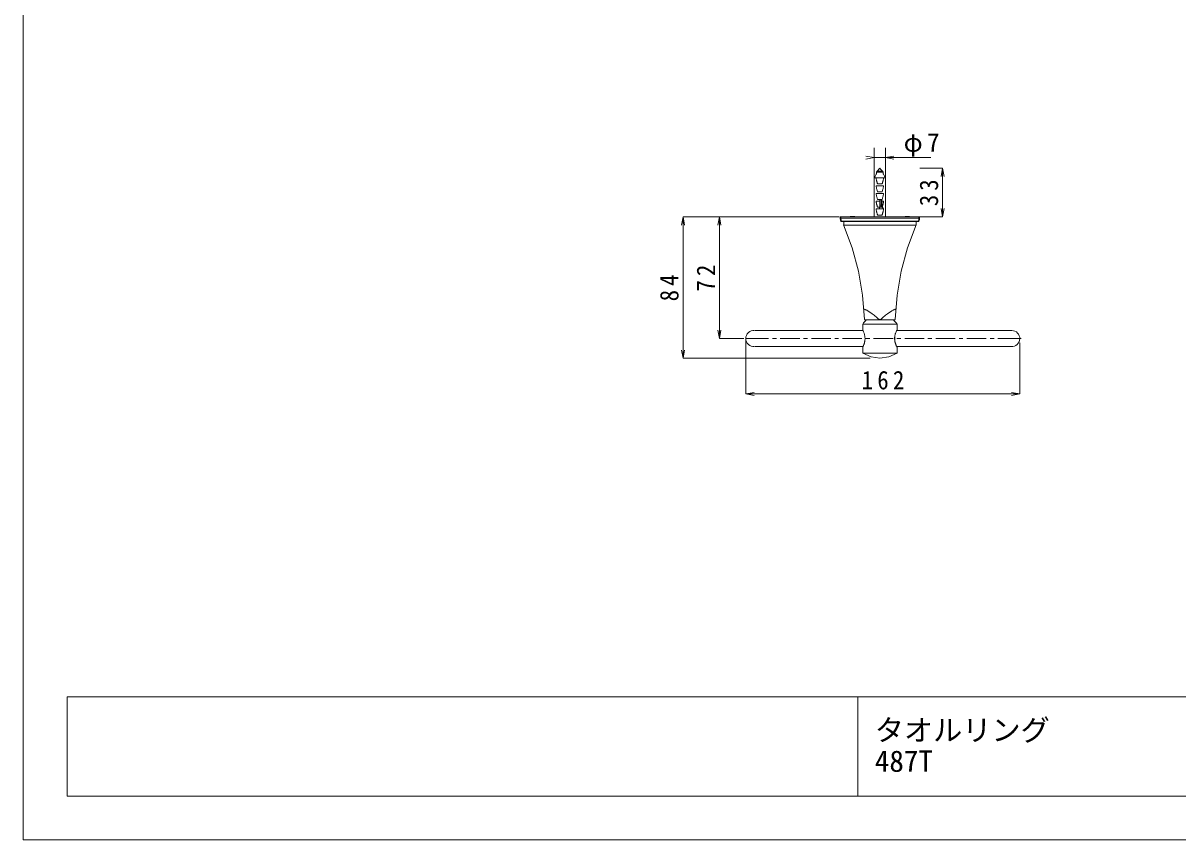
# Model space of a CAD drawing. Units: millimetres, scale not verified. Extents: x -696 to 675, y -474 to 496.
# Drawn here: x -696 to -10, y -474 to 11 of the extents above; entities that cross this region are included whole.
import ezdxf
from ezdxf.enums import TextEntityAlignment as Align

# ---------------------------------------------------------------- set-up
doc = ezdxf.new("R2010")
doc.units = ezdxf.units.MM
doc.header["$LTSCALE"] = 5
for name, color, linetype, lineweight in [('0-0_0', 7, 'Continuous', 5), ('0-1_DEFPOINTS', 7, 'Continuous', 5), ('F-0_ﾚｲﾔ-240', 7, 'Continuous', 5)]:
    doc.layers.add(name, color=color, linetype=linetype, lineweight=lineweight)
doc.styles.add('ＭＳ ゴシック', font='')
doc.styles.get('ＭＳ ゴシック').set_extended_font_data('MS Gothic')

msp = doc.modelspace()

# ---------------------------------------------------------------- linework, layer by layer
at = {"layer": '0-0_0'}
for p, q in [((-190.702, -68.862), (-195.626, -67.994)), ((-183.794, -68.862), (-178.87, -67.994)), ((-190.702, -68.862), (-195.626, -69.731)), ((-190.702, -68.862), (-190.702, -73.187)), ((-190.702, -68.862), (-156.927, -68.862)), ((-183.794, -68.862), (-183.794, -73.187)), ((-183.794, -68.862), (-178.87, -69.731)), ((-149.984, -75.07), (-163.41, -75.07)), ((-149.984, -75.07), (-150.852, -79.994)), ((-149.984, -104.056), (-149.984, -75.07)), ((-149.984, -75.07), (-149.115, -79.994)), ((-149.984, -104.056), (-150.852, -99.132)), ((-149.984, -104.056), (-149.115, -99.132)), ((-304.07, -104.056), (-304.939, -108.98)), ((-304.07, -104.056), (-304.07, -187.967)), ((-304.07, -104.056), (-303.202, -108.98)), ((-304.07, -104.056), (-282.502, -104.056)), ((-282.502, -104.056), (-283.37, -108.98)), ((-282.502, -176.269), (-282.502, -104.056)), ((-282.502, -104.056), (-281.634, -108.98)), ((-282.502, -104.056), (-272.48, -104.056)), ((-149.984, -104.056), (-163.41, -104.056)), ((-282.502, -176.269), (-283.37, -171.345)), ((-282.502, -176.269), (-281.634, -171.345)), ((-282.502, -176.269), (-272.48, -176.269)), ((-304.07, -187.967), (-304.939, -183.043)), ((-304.07, -187.967), (-303.202, -183.043)), ((-304.07, -187.967), (-282.502, -187.967)), ((-266.857, -209.063), (-266.857, -200.864)), ((-104.205, -209.063), (-104.205, -200.864)), ((-266.857, -209.063), (-261.933, -208.195)), ((-266.857, -209.063), (-104.205, -209.063)), ((-266.857, -209.063), (-261.933, -209.932)), ((-104.205, -209.063), (-109.129, -208.195)), ((-104.205, -209.063), (-109.129, -209.932))]:
    msp.add_line(p, q, dxfattribs=at)
at = {"layer": '0-1_DEFPOINTS'}
for points in [[(-190.702, -96.574), (-190.702, -88.182), (-190.702, -79.792), (-190.702, -71.402), (-190.702, -63.01)], [(-183.794, -96.574), (-183.794, -88.182), (-183.794, -79.792), (-183.794, -71.402), (-183.794, -63.01)], [(-187.27, -75.07), (-187.767, -75.665), (-188.266, -76.258), (-188.764, -76.852), (-189.262, -77.445)], [(-187.27, -75.07), (-186.76, -75.665), (-186.252, -76.258), (-185.744, -76.852), (-185.236, -77.445)], [(-190.575, -99.945), (-190.575, -95.188), (-190.575, -90.431), (-190.575, -85.674), (-190.575, -80.917)], [(-190.575, -80.917), (-188.911, -80.917), (-187.248, -80.917), (-185.584, -80.917), (-183.921, -80.917)], [(-189.957, -79.896), (-190.108, -80.144), (-190.26, -80.392), (-190.409, -80.641), (-190.56, -80.889)], [(-189.262, -78.417), (-189.473, -78.787), (-189.685, -79.16), (-189.896, -79.53), (-190.109, -79.9)], [(-189.981, -79.9), (-190.014, -79.9), (-190.046, -79.9), (-190.078, -79.9), (-190.109, -79.9)], [(-189.473, -80.917), (-189.41, -81.266), (-189.347, -81.615), (-189.282, -81.965), (-189.219, -82.317), (-189.145, -82.613), (-189.071, -82.912), (-188.997, -83.209), (-188.923, -83.505), (-188.848, -83.758), (-188.774, -84.014), (-188.701, -84.269), (-188.626, -84.522)], [(-189.262, -77.445), (-189.262, -77.688), (-189.262, -77.932), (-189.262, -78.176), (-189.262, -78.417)], [(-189.262, -77.445), (-188.255, -77.445), (-187.249, -77.445), (-186.243, -77.445), (-185.236, -77.445)], [(-185.744, -76.852), (-186.496, -76.852), (-187.248, -76.852), (-188, -76.852), (-188.752, -76.852)], [(-185.872, -84.522), (-185.797, -84.266), (-185.723, -84.011), (-185.65, -83.756), (-185.575, -83.501), (-185.5, -83.204), (-185.427, -82.908), (-185.353, -82.611), (-185.278, -82.314), (-185.215, -81.965), (-185.151, -81.615), (-185.088, -81.266), (-185.024, -80.917)], [(-185.235, -77.445), (-185.235, -77.688), (-185.235, -77.932), (-185.235, -78.176), (-185.235, -78.417)], [(-185.235, -78.417), (-185.022, -78.787), (-184.811, -79.16), (-184.599, -79.53), (-184.387, -79.9)], [(-184.387, -79.9), (-184.42, -79.9), (-184.452, -79.9), (-184.484, -79.9), (-184.515, -79.9)], [(-183.901, -80.88), (-184.052, -80.629), (-184.201, -80.379), (-184.353, -80.13), (-184.504, -79.882)], [(-183.922, -99.945), (-183.922, -95.188), (-183.922, -90.431), (-183.922, -85.674), (-183.922, -80.917)], [(-189.473, -85.538), (-188.36, -85.538), (-187.248, -85.538), (-186.135, -85.538), (-185.023, -85.538)], [(-189.473, -85.538), (-189.41, -85.878), (-189.347, -86.216), (-189.282, -86.554), (-189.219, -86.894), (-189.145, -87.203), (-189.071, -87.508), (-188.997, -87.814), (-188.923, -88.122), (-188.848, -88.375), (-188.774, -88.63), (-188.701, -88.886), (-188.626, -89.138)], [(-188.626, -84.522), (-187.937, -84.522), (-187.249, -84.522), (-186.56, -84.522), (-185.872, -84.522)], [(-185.872, -89.138), (-185.797, -88.886), (-185.723, -88.63), (-185.65, -88.375), (-185.575, -88.122), (-185.5, -87.814), (-185.427, -87.508), (-185.353, -87.203), (-185.278, -86.894), (-185.215, -86.554), (-185.151, -86.216), (-185.088, -85.878), (-185.024, -85.538)], [(-189.473, -90.113), (-188.36, -90.113), (-187.248, -90.113), (-186.135, -90.113), (-185.023, -90.113)], [(-189.473, -90.113), (-189.41, -90.463), (-189.347, -90.812), (-189.282, -91.162), (-189.219, -91.511), (-189.145, -91.81), (-189.071, -92.107), (-188.997, -92.403), (-188.923, -92.702), (-188.848, -92.955), (-188.774, -93.208), (-188.701, -93.461), (-188.626, -93.714)], [(-189.473, -94.735), (-188.923, -94.735), (-188.372, -94.735), (-187.82, -94.735), (-187.27, -94.735)], [(-189.473, -94.735), (-189.41, -95.084), (-189.347, -95.434), (-189.282, -95.783), (-189.219, -96.133), (-189.145, -96.429), (-189.071, -96.726), (-188.997, -97.022), (-188.923, -97.319), (-188.848, -97.572), (-188.774, -97.827), (-188.701, -98.082), (-188.626, -98.335)], [(-188.626, -89.138), (-187.937, -89.138), (-187.249, -89.138), (-186.56, -89.138), (-185.872, -89.138)], [(-188.626, -93.716), (-187.937, -93.716), (-187.249, -93.716), (-186.56, -93.716), (-185.872, -93.716)], [(-187.27, -94.309), (-187.248, -94.266), (-187.227, -94.224), (-187.206, -94.183), (-187.184, -94.142), (-187.153, -94.109), (-187.121, -94.077), (-187.089, -94.045), (-187.058, -94.013)], [(-187.27, -97.954), (-187.27, -97.043), (-187.27, -96.133), (-187.27, -95.222), (-187.27, -94.309)], [(-187.058, -94.013), (-186.951, -94.004), (-186.845, -93.992), (-186.74, -93.981), (-186.634, -93.971), (-186.538, -93.948), (-186.443, -93.928), (-186.349, -93.907), (-186.253, -93.884)], [(-187.058, -98.124), (-187.058, -97.096), (-187.058, -96.068), (-187.058, -95.041), (-187.058, -94.013)], [(-186.252, -93.886), (-186.252, -94.946), (-186.252, -96.004), (-186.252, -97.064), (-186.252, -98.124)], [(-186.252, -93.886), (-186.21, -93.898), (-186.167, -93.907), (-186.125, -93.919), (-186.082, -93.93), (-186.072, -93.971), (-186.061, -94.013), (-186.051, -94.054), (-186.041, -94.098)], [(-186.041, -94.098), (-186.041, -95.061), (-186.041, -96.027), (-186.041, -96.99), (-186.041, -97.954)], [(-186.041, -94.735), (-185.787, -94.735), (-185.532, -94.735), (-185.277, -94.735), (-185.023, -94.735)], [(-185.872, -93.716), (-185.797, -93.461), (-185.723, -93.208), (-185.65, -92.953), (-185.575, -92.698), (-185.5, -92.401), (-185.427, -92.104), (-185.353, -91.808), (-185.278, -91.511), (-185.215, -91.162), (-185.151, -90.812), (-185.088, -90.463), (-185.024, -90.113)], [(-185.872, -98.335), (-185.797, -98.082), (-185.723, -97.827), (-185.65, -97.572), (-185.575, -97.319), (-185.5, -97.022), (-185.427, -96.726), (-185.353, -96.429), (-185.278, -96.133), (-185.215, -95.783), (-185.151, -95.434), (-185.088, -95.084), (-185.024, -94.735)], [(-190.702, -104.056), (-190.702, -103.028), (-190.702, -102), (-190.702, -100.972), (-190.702, -99.945)], [(-190.702, -99.945), (-190.671, -99.945), (-190.639, -99.945), (-190.607, -99.945), (-190.575, -99.945)], [(-189.473, -99.352), (-188.36, -99.352), (-187.248, -99.352), (-186.135, -99.352), (-185.023, -99.352)], [(-189.473, -99.352), (-189.41, -99.692), (-189.347, -100.03), (-189.282, -100.368), (-189.219, -100.708), (-189.145, -101.016), (-189.071, -101.324), (-188.997, -101.632), (-188.923, -101.94), (-188.848, -102.193), (-188.774, -102.449), (-188.701, -102.704), (-188.626, -102.957)], [(-188.626, -98.335), (-187.937, -98.335), (-187.249, -98.335), (-186.56, -98.335), (-185.872, -98.335)], [(-187.439, -99.352), (-187.439, -99.099), (-187.439, -98.843), (-187.439, -98.588), (-187.439, -98.335)], [(-187.27, -97.36), (-187.248, -97.328), (-187.227, -97.296), (-187.206, -97.264), (-187.184, -97.234), (-187.153, -97.222), (-187.121, -97.213), (-187.089, -97.202), (-187.058, -97.19)], [(-187.227, -97.933), (-187.212, -98.009), (-187.172, -98.069), (-187.111, -98.11), (-187.036, -98.124)], [(-187.058, -97.19), (-186.857, -97.19), (-186.656, -97.19), (-186.454, -97.19), (-186.253, -97.19)], [(-187.058, -98.124), (-186.857, -98.124), (-186.656, -98.124), (-186.454, -98.124), (-186.253, -98.124)], [(-186.041, -97.36), (-186.061, -97.328), (-186.083, -97.296), (-186.105, -97.264), (-186.126, -97.234), (-186.158, -97.222), (-186.189, -97.213), (-186.22, -97.202), (-186.252, -97.19)], [(-186.231, -98.124), (-186.157, -98.11), (-186.096, -98.069), (-186.056, -98.009), (-186.041, -97.933)], [(-185.872, -102.957), (-185.797, -102.701), (-185.723, -102.446), (-185.65, -102.191), (-185.575, -101.936), (-185.5, -101.628), (-185.427, -101.322), (-185.353, -101.016), (-185.278, -100.708), (-185.215, -100.368), (-185.151, -100.03), (-185.088, -99.692), (-185.024, -99.352)], [(-185.023, -99.352), (-185.13, -99.204), (-185.236, -99.055), (-185.342, -98.905), (-185.447, -98.758), (-185.553, -98.653), (-185.659, -98.547), (-185.765, -98.441), (-185.87, -98.335)], [(-183.922, -99.945), (-183.891, -99.945), (-183.859, -99.945), (-183.826, -99.945), (-183.794, -99.945)], [(-183.794, -104.056), (-183.794, -103.028), (-183.794, -102), (-183.794, -100.972), (-183.794, -99.945)], [(-216.092, -104.056), (-236.582, -104.056), (-257.072, -104.056), (-277.563, -104.056), (-298.053, -104.056)], [(-211.384, -104.056), (-228.505, -104.056), (-245.626, -104.056), (-262.747, -104.056), (-279.868, -104.056)], [(-210.748, -104.056), (-210.748, -104.247), (-210.748, -104.437), (-210.748, -104.628), (-210.748, -104.819)], [(-210.748, -104.056), (-198.999, -104.056), (-187.249, -104.056), (-175.499, -104.056), (-163.75, -104.056)], [(-210.748, -104.798), (-210.726, -105.256), (-210.659, -105.711), (-210.55, -106.155), (-210.399, -106.589)], [(-210.748, -104.819), (-198.999, -104.819), (-187.249, -104.819), (-175.499, -104.819), (-163.75, -104.819)], [(-210.07, -106.599), (-210.112, -106.61), (-210.155, -106.622), (-210.196, -106.633), (-210.239, -106.645), (-210.281, -106.633), (-210.324, -106.622), (-210.366, -106.61), (-210.409, -106.599)], [(-210.382, -106.587), (-210.327, -106.679), (-210.249, -106.75), (-210.153, -106.794), (-210.048, -106.81)], [(-210.366, -104.056), (-210.366, -104.247), (-210.366, -104.437), (-210.366, -104.628), (-210.366, -104.819)], [(-210.366, -104.796), (-210.345, -105.254), (-210.286, -105.709), (-210.184, -106.157), (-210.043, -106.594)], [(-210.07, -106.599), (-210.07, -106.663), (-210.07, -106.725), (-210.07, -106.787), (-210.07, -106.852)], [(-164.427, -106.599), (-175.837, -106.599), (-187.248, -106.599), (-198.659, -106.599), (-210.07, -106.599)], [(-164.427, -106.854), (-175.837, -106.854), (-187.248, -106.854), (-198.659, -106.854), (-210.07, -106.854)], [(-196.392, -165.008), (-197.463, -150.569), (-199.889, -136.33), (-203.651, -122.383), (-208.729, -108.824)], [(-208.713, -108.889), (-208.713, -108.38), (-208.713, -107.872), (-208.713, -107.362), (-208.713, -106.854)], [(-165.741, -108.889), (-176.484, -108.889), (-187.227, -108.889), (-197.97, -108.889), (-208.713, -108.889)], [(-204.73, -103.718), (-204.804, -103.803), (-204.878, -103.886), (-204.952, -103.971), (-205.026, -104.056)], [(-202.441, -103.718), (-203.013, -103.718), (-203.586, -103.718), (-204.158, -103.718), (-204.73, -103.718)], [(-202.441, -103.718), (-202.356, -103.803), (-202.271, -103.886), (-202.186, -103.971), (-202.102, -104.056)], [(-188.626, -102.957), (-187.937, -102.957), (-187.249, -102.957), (-186.56, -102.957), (-185.872, -102.957)], [(-165.731, -108.838), (-170.808, -122.396), (-174.57, -136.343), (-176.994, -150.582), (-178.062, -165.024)], [(-172.056, -103.718), (-172.14, -103.803), (-172.225, -103.886), (-172.31, -103.971), (-172.395, -104.056)], [(-169.767, -103.718), (-170.339, -103.718), (-170.912, -103.718), (-171.484, -103.718), (-172.056, -103.718)], [(-169.767, -103.718), (-169.693, -103.803), (-169.619, -103.886), (-169.544, -103.971), (-169.47, -104.056)], [(-165.741, -108.889), (-165.741, -108.38), (-165.741, -107.872), (-165.741, -107.362), (-165.741, -106.854)], [(-164.427, -106.599), (-164.427, -106.663), (-164.427, -106.725), (-164.427, -106.787), (-164.427, -106.852)], [(-164.088, -106.599), (-164.13, -106.61), (-164.173, -106.622), (-164.215, -106.633), (-164.258, -106.645), (-164.3, -106.633), (-164.343, -106.622), (-164.384, -106.61), (-164.427, -106.599)], [(-164.411, -106.594), (-164.271, -106.155), (-164.169, -105.709), (-164.109, -105.254), (-164.088, -104.796)], [(-164.406, -106.81), (-164.299, -106.794), (-164.204, -106.75), (-164.126, -106.677), (-164.072, -106.585)], [(-164.13, -104.056), (-164.13, -104.247), (-164.13, -104.437), (-164.13, -104.628), (-164.13, -104.819)], [(-164.056, -106.589), (-163.904, -106.155), (-163.795, -105.711), (-163.729, -105.256), (-163.707, -104.798)], [(-163.749, -104.056), (-163.749, -104.247), (-163.749, -104.437), (-163.749, -104.628), (-163.749, -104.819)], [(-196.72, -158.726), (-196.381, -158.864), (-196.042, -159.002), (-195.703, -159.14), (-195.364, -159.278), (-195.057, -159.448), (-194.75, -159.616), (-194.442, -159.784), (-194.135, -159.954), (-193.828, -160.145), (-193.52, -160.336), (-193.213, -160.526), (-192.906, -160.717), (-192.609, -160.92), (-192.313, -161.12), (-192.016, -161.32), (-191.72, -161.522), (-191.169, -161.977), (-190.618, -162.432), (-190.066, -162.888), (-189.516, -163.345), (-189.25, -163.589), (-188.986, -163.833), (-188.721, -164.076), (-188.456, -164.32), (-188.319, -164.428), (-188.181, -164.534), (-188.043, -164.64), (-187.905, -164.745), (-187.82, -164.798), (-187.735, -164.851), (-187.65, -164.904), (-187.566, -164.957), (-187.482, -164.989), (-187.397, -165.019), (-187.312, -165.049), (-187.227, -165.081), (-187.142, -165.049), (-187.057, -165.019), (-186.972, -164.989)], [(-186.972, -164.989), (-186.888, -164.957), (-186.813, -164.902), (-186.74, -164.849), (-186.666, -164.796), (-186.591, -164.741), (-186.454, -164.635), (-186.316, -164.529), (-186.179, -164.424), (-186.041, -164.32), (-185.776, -164.076), (-185.511, -163.833), (-185.245, -163.589), (-184.981, -163.345), (-184.43, -162.888), (-183.879, -162.432), (-183.328, -161.977), (-182.777, -161.522), (-182.48, -161.32), (-182.184, -161.12), (-181.887, -160.92), (-181.59, -160.717), (-181.284, -160.526), (-180.975, -160.336), (-180.668, -160.145), (-180.362, -159.954), (-180.044, -159.784), (-179.726, -159.616), (-179.407, -159.448), (-179.09, -159.278), (-178.761, -159.14), (-178.433, -159.002), (-178.104, -158.864), (-177.776, -158.726)], [(-197.397, -167.624), (-196.868, -166.989), (-196.339, -166.353), (-195.809, -165.716), (-195.279, -165.081)], [(-197.397, -167.624), (-192.313, -167.624), (-187.227, -167.624), (-182.141, -167.624), (-177.055, -167.624)], [(-197.397, -171.1), (-197.397, -170.231), (-197.397, -169.362), (-197.397, -168.493), (-197.397, -167.624)], [(-197.397, -171.1), (-197.261, -171.408), (-197.123, -171.714), (-196.985, -172.02), (-196.847, -172.328), (-196.741, -172.645), (-196.635, -172.965), (-196.53, -173.285), (-196.423, -173.602), (-196.348, -173.931), (-196.274, -174.259), (-196.201, -174.586), (-196.126, -174.915), (-196.095, -175.253), (-196.063, -175.593), (-196.031, -175.931), (-195.998, -176.269), (-196.031, -176.598), (-196.063, -176.927), (-196.095, -177.255), (-196.126, -177.584), (-196.201, -177.913), (-196.274, -178.242), (-196.348, -178.57), (-196.423, -178.899), (-196.53, -179.217), (-196.635, -179.534), (-196.741, -179.851), (-196.847, -180.168), (-196.985, -180.477), (-197.123, -180.785), (-197.261, -181.093), (-197.397, -181.399)], [(-178.074, -165.081), (-182.65, -165.081), (-187.227, -165.081), (-191.805, -165.081), (-196.381, -165.081)], [(-177.056, -167.624), (-177.597, -166.989), (-178.137, -166.353), (-178.677, -165.716), (-179.218, -165.081)], [(-178.497, -176.016), (-178.465, -175.699), (-178.433, -175.382), (-178.4, -175.064), (-178.369, -174.745), (-178.295, -174.425), (-178.221, -174.108), (-178.147, -173.79), (-178.073, -173.473), (-177.957, -173.165), (-177.839, -172.859), (-177.723, -172.553), (-177.607, -172.245), (-177.469, -171.96), (-177.331, -171.673), (-177.193, -171.385), (-177.056, -171.1)], [(-177.056, -171.1), (-177.056, -170.231), (-177.056, -169.362), (-177.056, -168.493), (-177.056, -167.624)], [(-267.959, -176.269), (-270.936, -176.269), (-273.914, -176.269), (-276.891, -176.269)], [(-266.941, -176.269), (-263.519, -176.269), (-260.098, -176.269), (-256.675, -176.269), (-253.253, -176.269)], [(-266.857, -176.991), (-266.857, -184.948), (-266.857, -192.906), (-266.857, -200.864)], [(-261.621, -171.5), (-262.613, -171.514), (-263.572, -171.73), (-264.465, -172.14), (-265.263, -172.728), (-265.922, -173.473), (-266.409, -174.328), (-266.711, -175.262), (-266.815, -176.251)], [(-266.815, -176.251), (-266.711, -177.235), (-266.411, -178.168), (-265.926, -179.021), (-265.268, -179.764), (-264.471, -180.355), (-263.579, -180.764), (-262.622, -180.982), (-261.63, -181.001)], [(-261.264, -171.482), (-245.255, -171.482), (-229.247, -171.482), (-213.238, -171.482), (-197.23, -171.482)], [(-250.965, -176.269), (-250.383, -176.269), (-249.8, -176.269), (-249.218, -176.269), (-248.635, -176.269)], [(-246.345, -176.269), (-243.453, -176.269), (-240.56, -176.269), (-237.668, -176.269), (-234.776, -176.269)], [(-232.488, -176.269), (-231.917, -176.269), (-231.344, -176.269), (-230.772, -176.269), (-230.199, -176.269)], [(-227.869, -176.269), (-224.987, -176.269), (-222.106, -176.269), (-219.224, -176.269), (-216.342, -176.269)], [(-214.01, -176.269), (-213.438, -176.269), (-212.865, -176.269), (-212.293, -176.269), (-211.722, -176.269)], [(-209.434, -176.269), (-206.541, -176.269), (-203.649, -176.269), (-200.757, -176.269), (-197.864, -176.269)], [(-195.575, -176.269), (-194.993, -176.269), (-194.41, -176.269), (-193.827, -176.269), (-193.244, -176.269)], [(-190.956, -176.269), (-188.074, -176.269), (-185.192, -176.269), (-182.311, -176.269), (-179.429, -176.269)], [(-177.056, -181.399), (-177.193, -181.111), (-177.331, -180.826), (-177.469, -180.541), (-177.607, -180.256), (-177.713, -179.948), (-177.819, -179.64), (-177.924, -179.332), (-178.031, -179.023), (-178.106, -178.715), (-178.18, -178.41), (-178.253, -178.104), (-178.328, -177.796), (-178.37, -177.478), (-178.412, -177.161), (-178.454, -176.844), (-178.497, -176.527)], [(-178.451, -176.007), (-178.453, -176.136), (-178.454, -176.264), (-178.453, -176.393), (-178.451, -176.522)], [(-178.385, -177.391), (-178.38, -177.101), (-178.374, -176.814), (-178.372, -176.527), (-178.372, -176.237)], [(-178.37, -176.207), (-178.372, -175.92), (-178.374, -175.63), (-178.378, -175.342), (-178.384, -175.055)], [(-178.285, -176.223), (-178.287, -175.828), (-178.291, -175.434), (-178.298, -175.041), (-178.308, -174.648)], [(-178.308, -177.809), (-178.298, -177.416), (-178.291, -177.023), (-178.287, -176.63), (-178.285, -176.235)], [(-177.268, -171.482), (-160.188, -171.482), (-143.11, -171.482), (-126.031, -171.482), (-108.953, -171.482)], [(-177.099, -176.269), (-176.526, -176.269), (-175.954, -176.269), (-175.381, -176.269), (-174.81, -176.269)], [(-172.479, -176.269), (-169.597, -176.269), (-166.716, -176.269), (-163.834, -176.269), (-160.952, -176.269)], [(-158.664, -176.269), (-158.081, -176.269), (-157.498, -176.269), (-156.917, -176.269), (-156.334, -176.269)], [(-154.045, -176.269), (-151.163, -176.269), (-148.281, -176.269), (-145.4, -176.269), (-142.518, -176.269)], [(-140.186, -176.269), (-139.615, -176.269), (-139.043, -176.269), (-138.47, -176.269), (-137.898, -176.269)], [(-135.567, -176.269), (-132.685, -176.269), (-129.804, -176.269), (-126.921, -176.269), (-124.04, -176.269)], [(-121.709, -176.269), (-121.136, -176.269), (-120.566, -176.269), (-119.994, -176.269), (-119.421, -176.269)], [(-117.131, -176.269), (-113.699, -176.269), (-110.266, -176.269), (-106.833, -176.269), (-103.4, -176.269)], [(-109.346, -180.998), (-108.357, -180.982), (-107.401, -180.764), (-106.509, -180.352), (-105.713, -179.764), (-105.054, -179.023), (-104.568, -178.17), (-104.267, -177.235), (-104.164, -176.251)], [(-104.168, -176.437), (-104.228, -175.478), (-104.476, -174.556), (-104.902, -173.703), (-105.495, -172.944), (-106.228, -172.321), (-107.065, -171.864), (-107.974, -171.579), (-108.93, -171.482)], [(-261.264, -181.017), (-245.255, -181.017), (-229.247, -181.017), (-213.238, -181.017), (-197.23, -181.017)], [(-197.397, -184.916), (-197.397, -184.036), (-197.397, -183.157), (-197.397, -182.279), (-197.397, -181.399)], [(-197.397, -184.916), (-192.313, -184.916), (-187.227, -184.916), (-182.141, -184.916), (-177.055, -184.916)], [(-197.365, -184.893), (-192.454, -187.167), (-187.205, -187.926), (-181.956, -187.167), (-177.047, -184.893)], [(-177.268, -181.017), (-160.188, -181.017), (-143.11, -181.017), (-126.031, -181.017), (-108.953, -181.017)], [(-177.056, -184.916), (-177.056, -184.036), (-177.056, -183.157), (-177.056, -182.279), (-177.056, -181.399)], [(-104.205, -178.757), (-104.205, -186.273), (-104.205, -193.789), (-104.205, -201.305)], [(-192.953, -187.967), (-219.227, -187.967), (-245.503, -187.967), (-271.778, -187.967), (-298.053, -187.967)]]:
    msp.add_lwpolyline(points, dxfattribs=at)
at = {"layer": 'F-0_ﾚｲﾔ-240'}
for p, q in [((-669.539, -388.912), (648.781, -388.912)), ((-669.539, -388.912), (-669.539, -447.684)), ((-200.22, -388.912), (-200.22, -447.684)), ((-669.539, -447.684), (648.781, -447.684))]:
    msp.add_line(p, q, dxfattribs=at)
msp.add_lwpolyline([(-695.751, 495.572), (675.082, 495.572), (675.082, -473.704), (-695.751, -473.704)], close=True, dxfattribs=at)

# ---------------------------------------------------------------- texts
at = {"layer": '0-0_0', "char_height": 11, "attachment_point": 7, "style": 'ＭＳ ゴシック'}
for s, insert in [('\\T1.22;φ7', (-173.123, -68.399)), ('\\T1.38;\\W0.9;162', (-198.031, -206.563))]:
    msp.add_mtext(s, dxfattribs=dict(at, insert=insert))
at = {"layer": '0-0_0', "char_height": 11, "attachment_point": 7, "rotation": 90, "style": 'ＭＳ ゴシック'}
for s, insert in [('\\T1.36;\\W0.9;33', (-152.484, -97.688)), ('\\T1.36;\\W0.9;72', (-285.002, -148.287)), ('\\T1.36;\\W0.9;84', (-306.57, -154.137))]:
    msp.add_mtext(s, dxfattribs=dict(at, insert=insert))
at = {"layer": 'F-0_ﾚｲﾔ-240', "style": 'ＭＳ ゴシック'}
for s, p in [('タオルリング', (-190.235, -418.702)), ('487T', (-190.235, -437.118))]:
    msp.add_text(s, height=12.69, dxfattribs=at).set_placement(p, align=Align.BOTTOM_LEFT)

doc.saveas('drawing.dxf')
